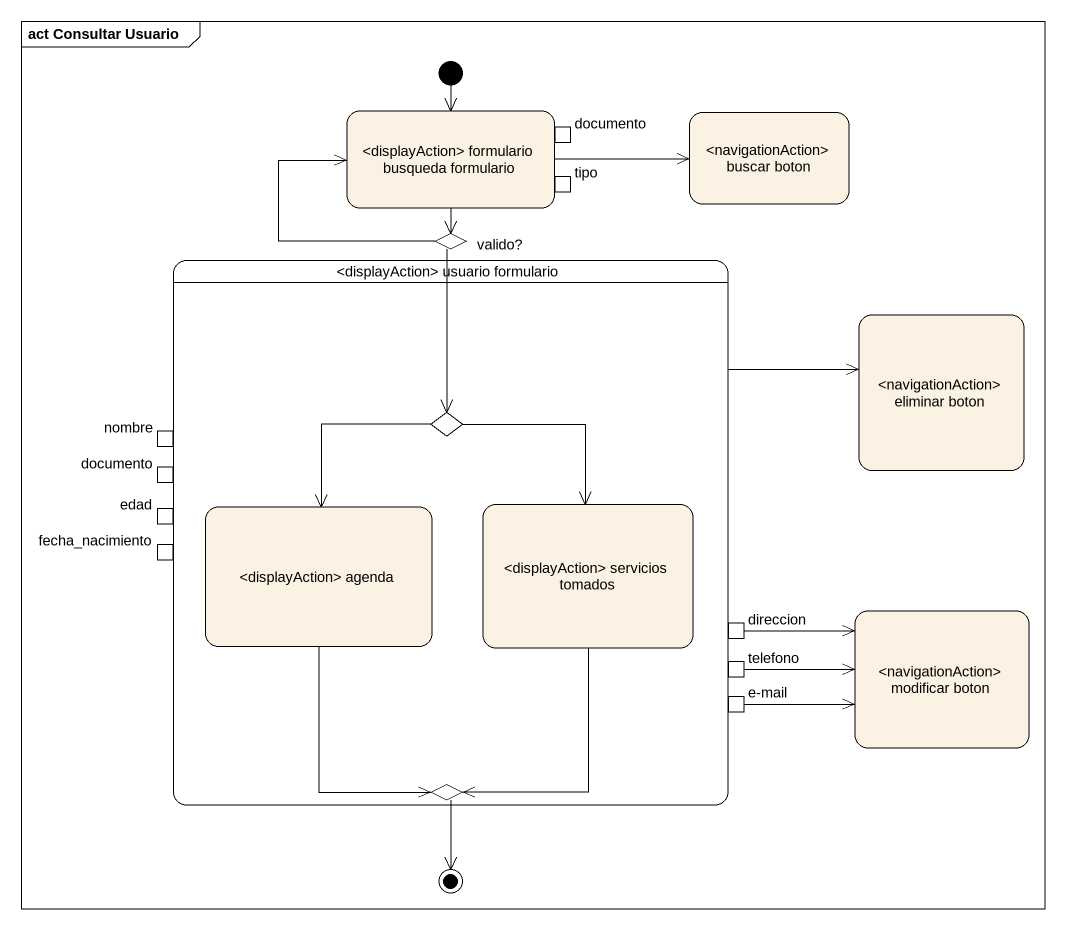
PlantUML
@startuml
mainframe act Consultar Usuario
hide empty description
state "<displayAction> formulario busqueda formulario" as displayAction_formulario {
  state documento <<inputPin>>
  state tipo <<inputPin>>
}
state "<navigationAction> buscar boton" as navigationAction_buscar
state "<displayAction> usuario formulario" as displayAction_usuario {
  state nombre <<outputPin>>
  state choice1 <<choice>>
  state "documento" as documento_2 <<outputPin>>
  state edad <<outputPin>>
  state "<displayAction> agenda" as displayAction_agenda
  state "<displayAction> servicios tomados" as displayAction_servicios
  state fecha_nacimiento <<outputPin>>
  state direccion <<outputPin>>
  state telefono <<outputPin>>
  state "e-mail" as e_mail <<outputPin>>
  state choice2 <<choice>>
}
state "valido?" as valido <<choice>>
state "<navigationAction> eliminar boton" as navigationAction_eliminar
state "<navigationAction> modificar boton" as navigationAction_modificar
state final1 <<end>>
[*] --> displayAction_formulario
displayAction_formulario -right-> navigationAction_buscar
displayAction_formulario --> valido
displayAction_usuario -right-> navigationAction_eliminar
valido -up-> displayAction_formulario
valido --> choice1
choice1 --> displayAction_agenda
choice1 --> displayAction_servicios
displayAction_agenda --> choice2
displayAction_servicios --> choice2
direccion -right-> navigationAction_modificar
telefono -right-> navigationAction_modificar
e_mail -right-> navigationAction_modificar
choice2 --> final1
@enduml
